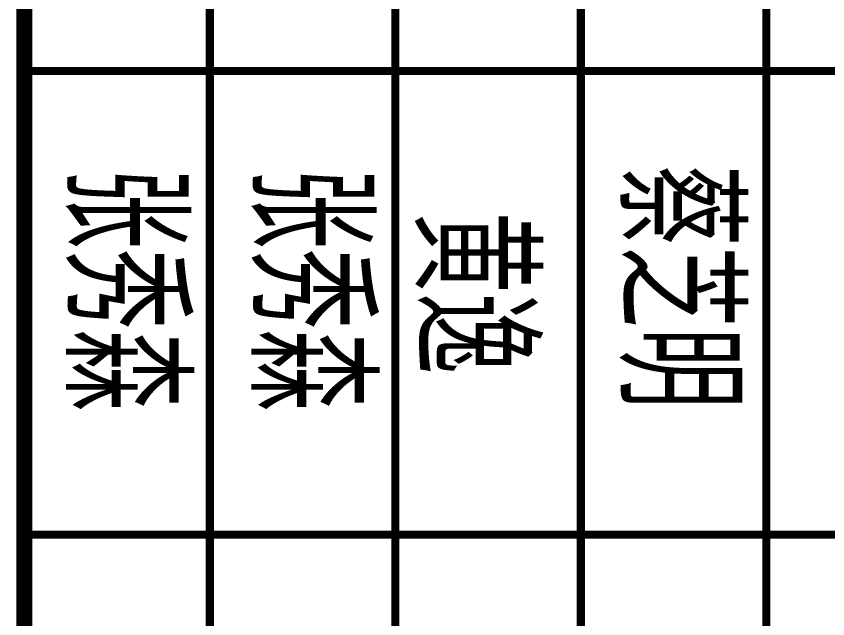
# Model space of a CAD drawing. Extents: x 27938 to 725830, y -209821 to 1628073.
# Drawn here: x 397913 to 399663, y -110711 to -109411 of the extents above; entities that cross this region are included whole.
import ezdxf

# ---------------------------------------------------------------- set-up
doc = ezdxf.new("R2010")
doc.units = 0
doc.header["$LTSCALE"] = 1000
doc.header["$MEASUREMENT"] = 0
doc.layers.add('图框', color=140, linetype='Continuous')
doc.layers.add('图签文字', color=147, linetype='Continuous')
doc.styles.add('建筑图签-2', font='TXT.shx', dxfattribs={"width": 0.5, "bigfont": 'HZTXT.shx'})

# ---------------------------------------------------------------- blocks, each defined once
blk = doc.blocks.new('A$C4D993397')
at = {"layer": '图框'}
for points, const_width in [([(39302.2, -25799.8), (39302.5, -22599.8)], 17.5), ([(40302.5, -25799.8), (40302.5, -22599.8)], 17.5), ([(38052.5, -24199.8), (41552.5, -24199.8)], 17.5), ([(38052.5, -24599.8), (41552.5, -24599.8)], 17.5), ([(38052.5, -24999.8), (41552.5, -24999.8)], 17.5), ([(38052.5, -25399.8), (41552.5, -25399.8)], 17.5), ([(38052.5, -25799.8), (41552.5, -25799.8)], 35)]:
    blk.add_lwpolyline(points, dxfattribs=dict(at, const_width=const_width))
at = {"layer": '图签文字', "color": 1, "style": '建筑图签-2', "width": 0.7}
for s, p in [('蔡芝明', (39505.6, -24514.5)), ('黄逸', (39606.5, -24956.9)), ('张秀森', (39510.6, -25309.8)), ('张秀森', (39510.6, -25709.8))]:
    blk.add_text(s, height=250, dxfattribs=at).set_placement(p)

msp = doc.modelspace()

# ---------------------------------------------------------------- block references
at = {"rotation": 270}
msp.add_blockref('A$C4D993397', (423730.5, -70226.6), dxfattribs=at)

doc.saveas('drawing.dxf')
